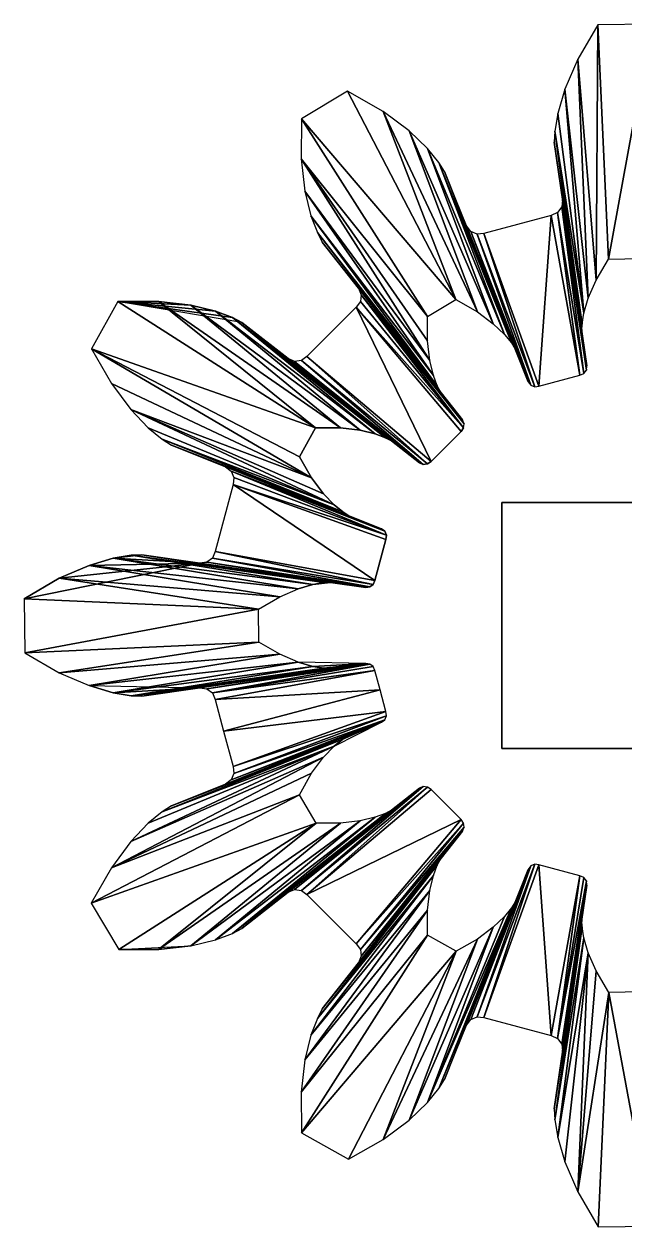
# Model space of a CAD drawing. Header units: inches. Extents: x 62 to 1153, y 3 to 780.
# Drawn here: x 561.7 to 571.96, y 313.94 to 334.45 of the extents above; entities that cross this region are included whole.
import ezdxf

# ---------------------------------------------------------------- set-up
doc = ezdxf.new("R2010")
doc.units = ezdxf.units.IN
doc.header["$MEASUREMENT"] = 0
doc.layers.add('ConstLine', color=6, linetype='Continuous')
doc.layers.add('GearObj', color=2, linetype='Continuous')

msp = doc.modelspace()

# ---------------------------------------------------------------- linework, layer by layer
at = {"layer": 'ConstLine'}
for points in [[(571.465, 330.089, 4), (571.492, 334.441), (571.15, 333.855)], [(571.492, 334.441), (571.465, 330.089, 4), (571.673, 330.446, 4)], [(571.673, 330.446, 4), (572.412, 334.455), (571.492, 334.441)], [(572.412, 334.455), (571.673, 330.446, 4), (572.234, 330.455, 4)], [(571.331, 329.778, 4), (571.15, 333.855), (570.931, 333.345)], [(571.15, 333.855), (571.331, 329.778, 4), (571.465, 330.089, 4)], [(571.257, 329.525, 4), (570.931, 333.345), (570.81, 332.931)], [(570.931, 333.345), (571.257, 329.525, 4), (571.331, 329.778, 4)], [(566.433, 332.836), (569.069, 329.755, 4), (567.222, 333.308)], [(569.069, 329.755, 4), (567.827, 332.964), (567.222, 333.308)], [(567.827, 332.964), (569.069, 329.755, 4), (569.437, 329.546, 4)], [(569.437, 329.546, 4), (568.271, 332.632), (567.827, 332.964)], [(570.759, 332.626), (571.257, 329.525, 4), (570.81, 332.931)], [(566.43, 332.158), (568.587, 329.468, 4), (566.433, 332.836)], [(569.069, 329.755, 4), (566.433, 332.836), (568.587, 329.468, 4)], [(569.709, 329.343, 4), (568.584, 332.334), (568.271, 332.632)], [(568.271, 332.632), (569.437, 329.546, 4), (569.709, 329.343, 4)], [(571.221, 329.227, 4), (570.759, 332.626), (570.751, 332.441)], [(571.257, 329.525, 4), (570.759, 332.626), (571.226, 329.339, 4)], [(570.759, 332.626), (571.221, 329.227, 4), (571.226, 329.339, 4)], [(568.584, 332.334), (569.709, 329.343, 4), (569.899, 329.161, 4)], [(569.899, 329.161, 4), (568.779, 332.096), (568.584, 332.334)], [(570.751, 332.441), (571.307, 328.624, 4), (571.221, 329.227, 4)], [(571.307, 328.624, 4), (570.751, 332.441), (570.891, 331.454)], [(568.587, 329.468, 4), (566.43, 332.158), (568.585, 329.054, 4)], [(566.43, 332.158), (568.625, 328.717, 4), (568.585, 329.054, 4)], [(568.625, 328.717, 4), (566.43, 332.158), (566.495, 331.607)], [(568.779, 332.096), (569.899, 329.161, 4), (570.018, 329.016, 4)], [(570.018, 329.016, 4), (568.879, 331.94), (568.779, 332.096)], [(570.306, 328.356, 4), (568.879, 331.94), (570.079, 328.921, 4)], [(568.879, 331.94), (570.306, 328.356, 4), (569.251, 331.015)], [(568.879, 331.94), (570.018, 329.016, 4), (570.079, 328.921, 4)], [(566.495, 331.607), (568.687, 328.462, 4), (568.625, 328.717, 4)], [(568.687, 328.462, 4), (566.495, 331.607), (566.597, 331.187)], [(571.255, 328.494, 4), (570.877, 331.336), (570.806, 331.24)], [(571.298, 328.552, 4), (570.891, 331.454), (570.877, 331.336)], [(570.877, 331.336), (571.255, 328.494, 4), (571.298, 328.552, 4)], [(570.891, 331.454), (571.298, 328.552, 4), (571.307, 328.624, 4)], [(566.597, 331.187), (568.754, 328.286, 4), (568.687, 328.462, 4)], [(568.754, 328.286, 4), (566.597, 331.187), (566.706, 330.899)], [(570.489, 328.278, 4), (570.697, 331.193), (569.55, 330.885)], [(570.697, 331.193), (570.489, 328.278, 4), (571.188, 328.465, 4)], [(571.188, 328.465, 4), (570.806, 331.24), (570.697, 331.193)], [(570.806, 331.24), (571.188, 328.465, 4), (571.255, 328.494, 4)], [(566.706, 330.899), (568.806, 328.185, 4), (568.754, 328.286, 4)], [(568.806, 328.185, 4), (566.706, 330.899), (566.791, 330.734)], [(570.306, 328.356, 4), (569.323, 330.919), (569.251, 331.015)], [(570.35, 328.298, 4), (569.432, 330.872), (569.323, 330.919)], [(569.323, 330.919), (570.306, 328.356, 4), (570.35, 328.298, 4)], [(570.417, 328.269, 4), (569.55, 330.885), (569.432, 330.872)], [(569.55, 330.885), (570.417, 328.269, 4), (570.489, 328.278, 4)], [(566.791, 330.734), (569.181, 327.706, 4), (568.806, 328.185, 4)], [(569.181, 327.706, 4), (566.791, 330.734), (567.406, 329.949)], [(569.432, 330.872), (570.35, 328.298, 4), (570.417, 328.269, 4)], [(567.406, 329.949), (569.21, 327.64, 4), (569.181, 327.706, 4)], [(569.21, 327.64, 4), (567.406, 329.949), (567.453, 329.84)], [(562.854, 328.917), (566.677, 327.567, 4), (563.302, 329.721)], [(566.677, 327.567, 4), (563.997, 329.725), (563.302, 329.721)], [(564.548, 329.66), (563.302, 329.721), (563.997, 329.725)], [(565.42, 329.364), (563.302, 329.721), (565.256, 329.449)], [(565.256, 329.449), (563.302, 329.721), (564.968, 329.558)], [(564.968, 329.558), (563.302, 329.721), (564.548, 329.66)], [(567.101, 327.57, 4), (564.548, 329.66), (563.997, 329.725)], [(563.997, 329.725), (566.677, 327.567, 4), (567.101, 327.57, 4)], [(567.437, 327.53, 4), (564.968, 329.558), (564.548, 329.66)], [(564.548, 329.66), (567.101, 327.57, 4), (567.437, 327.53, 4)], [(567.368, 329.626), (569.201, 327.567, 4), (567.44, 329.721)], [(569.201, 327.567, 4), (567.453, 329.84), (567.44, 329.721)], [(567.453, 329.84), (569.201, 327.567, 4), (569.21, 327.64, 4)], [(567.693, 327.468, 4), (565.256, 329.449), (564.968, 329.558)], [(564.968, 329.558), (567.437, 327.53, 4), (567.693, 327.468, 4)], [(565.256, 329.449), (567.693, 327.468, 4), (567.869, 327.401, 4)], [(567.869, 327.401, 4), (565.42, 329.364), (565.256, 329.449)], [(568.646, 326.997, 4), (567.368, 329.626), (566.529, 328.787)], [(569.201, 327.567, 4), (567.368, 329.626), (569.158, 327.509, 4)], [(567.368, 329.626), (568.646, 326.997, 4), (569.158, 327.509, 4)], [(567.97, 327.349, 4), (566.206, 328.749), (565.42, 329.364)], [(565.42, 329.364), (567.869, 327.401, 4), (567.97, 327.349, 4)], [(562.854, 328.917), (566.609, 326.718, 4), (566.404, 327.077, 4)], [(566.609, 326.718, 4), (562.854, 328.917), (563.191, 328.328)], [(566.677, 327.567, 4), (562.854, 328.917), (566.404, 327.077, 4)], [(566.206, 328.749), (567.97, 327.349, 4), (568.449, 326.974, 4)], [(568.449, 326.974, 4), (566.315, 328.702), (566.206, 328.749)], [(568.515, 326.945, 4), (566.434, 328.715), (566.315, 328.702)], [(566.315, 328.702), (568.449, 326.974, 4), (568.515, 326.945, 4)], [(568.588, 326.954, 4), (566.529, 328.787), (566.434, 328.715)], [(566.434, 328.715), (568.515, 326.945, 4), (568.588, 326.954, 4)], [(566.529, 328.787), (568.588, 326.954, 4), (568.646, 326.997, 4)], [(563.522, 327.883), (566.609, 326.718, 4), (563.191, 328.328)], [(566.609, 326.718, 4), (563.522, 327.883), (566.812, 326.446, 4)], [(563.522, 327.883), (566.994, 326.256, 4), (566.812, 326.446, 4)], [(566.994, 326.256, 4), (563.522, 327.883), (563.821, 327.571)], [(564.059, 327.376), (566.994, 326.256, 4), (563.821, 327.571)], [(566.994, 326.256, 4), (564.059, 327.376), (567.139, 326.136, 4)], [(564.215, 327.276), (567.139, 326.136, 4), (564.059, 327.376)], [(565.14, 326.903), (567.234, 326.076, 4), (564.215, 327.276)], [(567.139, 326.136, 4), (564.215, 327.276), (567.234, 326.076, 4)], [(567.234, 326.076, 4), (565.14, 326.903), (567.799, 325.848, 4)], [(565.236, 326.832), (567.799, 325.848, 4), (565.14, 326.903)], [(565.236, 326.832), (567.886, 325.738, 4), (567.857, 325.805, 4)], [(567.886, 325.738, 4), (565.236, 326.832), (565.283, 326.723)], [(567.799, 325.848, 4), (565.236, 326.832), (567.857, 325.805, 4)], [(567.69, 324.967, 4), (565.269, 326.604), (564.962, 325.458)], [(565.269, 326.604), (567.886, 325.738, 4), (565.283, 326.723)], [(565.269, 326.604), (567.69, 324.967, 4), (567.877, 325.666, 4)], [(567.886, 325.738, 4), (565.269, 326.604), (567.877, 325.666, 4)], [(569.857, 322.098), (569.857, 326.298, 4), (569.857, 322.098, 4)], [(569.857, 326.298, 4), (569.857, 322.098), (569.857, 326.298)], [(574.057, 326.298), (569.857, 326.298, 4), (569.857, 326.298)], [(569.857, 326.298, 4), (574.057, 326.298), (574.057, 326.298, 4)], [(566.377, 324.824, 4), (563.224, 325.345), (562.81, 325.224)], [(563.224, 325.345), (564.701, 325.264), (562.81, 325.224)], [(564.701, 325.264), (563.224, 325.345), (563.713, 325.404)], [(563.713, 325.404), (563.224, 325.345), (563.529, 325.396)], [(566.63, 324.898, 4), (563.529, 325.396), (563.224, 325.345)], [(563.224, 325.345), (566.377, 324.824, 4), (566.63, 324.898, 4)], [(566.815, 324.929, 4), (563.713, 325.404), (563.529, 325.396)], [(563.529, 325.396), (566.63, 324.898, 4), (566.815, 324.929, 4)], [(566.928, 324.934, 4), (564.701, 325.264), (563.713, 325.404)], [(563.713, 325.404), (566.815, 324.929, 4), (566.928, 324.934, 4)], [(567.603, 324.857, 4), (564.915, 325.349), (564.819, 325.278)], [(567.661, 324.9, 4), (564.962, 325.458), (564.915, 325.349)], [(564.915, 325.349), (567.603, 324.857, 4), (567.661, 324.9, 4)], [(564.962, 325.458), (567.661, 324.9, 4), (567.69, 324.967, 4)], [(564.819, 325.278), (561.7, 324.654), (564.701, 325.264)], [(564.701, 325.264), (561.7, 324.654), (562.3, 325.005)], [(564.701, 325.264), (562.3, 325.005), (562.81, 325.224)], [(566.066, 324.69, 4), (562.81, 325.224), (562.3, 325.005)], [(562.81, 325.224), (566.066, 324.69, 4), (566.377, 324.824, 4)], [(567.531, 324.848, 4), (564.819, 325.278), (564.701, 325.264)], [(564.701, 325.264), (566.928, 324.934, 4), (567.531, 324.848, 4)], [(564.819, 325.278), (567.531, 324.848, 4), (567.603, 324.857, 4)], [(565.7, 324.476, 4), (562.3, 325.005), (561.7, 324.654)], [(562.3, 325.005), (565.7, 324.476, 4), (566.066, 324.69, 4)], [(566.63, 324.898, 4), (566.928, 324.934, 4), (566.815, 324.929, 4)], [(561.714, 323.734), (565.7, 324.476, 4), (561.7, 324.654)], [(565.7, 324.476, 4), (561.714, 323.734), (565.709, 323.915, 4)], [(562.3, 323.392), (565.709, 323.915, 4), (561.714, 323.734)], [(565.709, 323.915, 4), (562.3, 323.392), (566.066, 323.707, 4)], [(562.81, 323.173), (566.066, 323.707, 4), (562.3, 323.392)], [(566.066, 323.707, 4), (562.81, 323.173), (566.377, 323.573, 4)], [(563.224, 323.051), (566.377, 323.573, 4), (562.81, 323.173)], [(566.377, 323.573, 4), (563.224, 323.051), (566.63, 323.499, 4)], [(563.529, 323.001), (566.63, 323.499, 4), (563.224, 323.051)], [(566.63, 323.499, 4), (563.529, 323.001), (566.815, 323.468, 4)], [(564.819, 323.119), (567.531, 323.548, 4), (564.701, 323.133)], [(566.928, 323.463, 4), (564.701, 323.133), (567.531, 323.548, 4)], [(567.531, 323.548, 4), (564.819, 323.119), (567.603, 323.54, 4)], [(564.915, 323.048), (567.603, 323.54, 4), (564.819, 323.119)], [(567.603, 323.54, 4), (564.915, 323.048), (567.661, 323.497, 4)], [(564.915, 323.048), (567.69, 323.43, 4), (567.661, 323.497, 4)], [(566.63, 323.499, 4), (567.531, 323.548, 4), (566.377, 323.573, 4)], [(566.815, 323.468, 4), (567.531, 323.548, 4), (566.63, 323.499, 4)], [(567.531, 323.548, 4), (566.815, 323.468, 4), (566.928, 323.463, 4)], [(563.713, 322.993), (566.815, 323.468, 4), (563.529, 323.001)], [(566.815, 323.468, 4), (563.713, 322.993), (566.928, 323.463, 4)], [(564.701, 323.133), (566.928, 323.463, 4), (563.713, 322.993)], [(567.69, 323.43, 4), (564.915, 323.048), (564.962, 322.939)], [(564.962, 322.939), (567.779, 323.099, 4), (567.69, 323.43, 4)], [(564.701, 323.133), (563.224, 323.051), (562.81, 323.173)], [(564.701, 323.133), (563.529, 323.001), (563.224, 323.051)], [(563.529, 323.001), (564.701, 323.133), (563.713, 322.993)], [(567.779, 323.099, 4), (564.962, 322.939), (565.107, 322.397)], [(565.107, 322.397), (567.877, 322.731, 4), (567.779, 323.099, 4)], [(567.877, 322.731, 4), (565.107, 322.397), (565.269, 321.792)], [(565.269, 321.792), (567.886, 322.658, 4), (567.877, 322.731, 4)], [(567.799, 322.548, 4), (565.236, 321.564), (565.14, 321.493)], [(565.14, 321.493), (567.234, 322.321, 4), (567.799, 322.548, 4)], [(567.857, 322.592, 4), (565.283, 321.674), (565.236, 321.564)], [(565.236, 321.564), (567.799, 322.548, 4), (567.857, 322.592, 4)], [(567.886, 322.658, 4), (565.269, 321.792), (565.283, 321.674)], [(565.283, 321.674), (567.857, 322.592, 4), (567.886, 322.658, 4)], [(566.994, 322.141, 4), (567.799, 322.548, 4), (567.139, 322.26, 4)], [(567.139, 322.26, 4), (567.799, 322.548, 4), (567.234, 322.321, 4)], [(564.215, 321.121), (567.139, 322.26, 4), (567.234, 322.321, 4)], [(567.234, 322.321, 4), (565.14, 321.493), (564.215, 321.121)], [(566.994, 322.141, 4), (563.522, 320.513), (566.812, 321.951, 4)], [(563.522, 320.513), (566.994, 322.141, 4), (563.821, 320.826)], [(566.994, 322.141, 4), (564.059, 321.021), (563.821, 320.826)], [(567.139, 322.26, 4), (564.215, 321.121), (564.059, 321.021)], [(564.059, 321.021), (566.994, 322.141, 4), (567.139, 322.26, 4)], [(574.057, 322.098, 4), (569.857, 322.098), (569.857, 322.098, 4)], [(569.857, 322.098), (574.057, 322.098, 4), (574.057, 322.098)], [(566.812, 321.951, 4), (563.191, 320.068), (566.609, 321.679, 4)], [(563.191, 320.068), (566.812, 321.951, 4), (563.522, 320.513)], [(563.191, 320.068), (566.399, 321.311, 4), (566.609, 321.679, 4)], [(568.449, 321.423, 4), (566.315, 319.695), (568.515, 321.451, 4)], [(566.434, 319.681), (568.515, 321.451, 4), (566.315, 319.695)], [(568.515, 321.451, 4), (566.434, 319.681), (568.588, 321.443, 4)], [(566.529, 319.61), (568.588, 321.443, 4), (566.434, 319.681)], [(568.588, 321.443, 4), (566.529, 319.61), (568.646, 321.4, 4)], [(566.399, 321.311, 4), (563.191, 320.068), (562.846, 319.464)], [(562.846, 319.464), (566.687, 320.829, 4), (566.399, 321.311, 4)], [(566.315, 319.695), (568.449, 321.423, 4), (566.206, 319.648)], [(567.97, 321.047, 4), (566.206, 319.648), (568.449, 321.423, 4)], [(566.529, 319.61), (569.158, 320.888, 4), (568.646, 321.4, 4)], [(566.206, 319.648), (567.97, 321.047, 4), (565.42, 319.033)], [(567.869, 320.995, 4), (565.42, 319.033), (567.97, 321.047, 4)], [(566.687, 320.829, 4), (562.846, 319.464), (563.318, 318.675)], [(563.997, 318.672), (566.687, 320.829, 4), (563.318, 318.675)], [(566.687, 320.829, 4), (563.997, 318.672), (567.101, 320.827, 4)], [(564.548, 318.737), (567.101, 320.827, 4), (563.997, 318.672)], [(567.101, 320.827, 4), (564.548, 318.737), (567.437, 320.867, 4)], [(564.968, 318.839), (567.437, 320.867, 4), (564.548, 318.737)], [(565.256, 318.948), (567.693, 320.929, 4), (564.968, 318.839)], [(567.437, 320.867, 4), (564.968, 318.839), (567.693, 320.929, 4)], [(567.693, 320.929, 4), (565.256, 318.948), (567.869, 320.995, 4)], [(565.42, 319.033), (567.869, 320.995, 4), (565.256, 318.948)], [(569.158, 320.888, 4), (566.529, 319.61), (567.368, 318.771)], [(567.368, 318.771), (569.201, 320.829, 4), (569.158, 320.888, 4)], [(569.201, 320.829, 4), (567.368, 318.771), (567.44, 318.675)], [(567.44, 318.675), (569.21, 320.757, 4), (569.201, 320.829, 4)], [(569.181, 320.69, 4), (566.791, 317.662), (568.806, 320.211, 4)], [(566.791, 317.662), (569.181, 320.69, 4), (567.406, 318.448)], [(569.181, 320.69, 4), (567.453, 318.557), (567.406, 318.448)], [(569.21, 320.757, 4), (567.44, 318.675), (567.453, 318.557)], [(567.453, 318.557), (569.181, 320.69, 4), (569.21, 320.757, 4)], [(566.791, 317.662), (568.754, 320.111, 4), (568.806, 320.211, 4)], [(568.754, 320.111, 4), (566.791, 317.662), (566.706, 317.498)], [(566.706, 317.498), (568.687, 319.935, 4), (568.754, 320.111, 4)], [(569.251, 317.382), (570.35, 320.099, 4), (570.306, 320.04, 4)], [(570.35, 320.099, 4), (569.251, 317.382), (569.323, 317.478)], [(570.079, 319.476, 4), (569.251, 317.382), (570.306, 320.04, 4)], [(569.432, 317.525), (570.35, 320.099, 4), (569.323, 317.478)], [(569.55, 317.511), (570.417, 320.128, 4), (569.432, 317.525)], [(570.35, 320.099, 4), (569.432, 317.525), (570.417, 320.128, 4)], [(570.417, 320.128, 4), (569.55, 317.511), (570.489, 320.119, 4)], [(570.697, 317.204), (570.489, 320.119, 4), (569.55, 317.511)], [(570.489, 320.119, 4), (570.697, 317.204), (571.188, 319.932, 4)], [(568.687, 319.935, 4), (566.706, 317.498), (566.597, 317.21)], [(566.597, 317.21), (568.625, 319.679, 4), (568.687, 319.935, 4)], [(570.806, 317.157), (571.188, 319.932, 4), (570.697, 317.204)], [(571.188, 319.932, 4), (570.806, 317.157), (571.255, 319.903, 4)], [(570.806, 317.157), (571.298, 319.845, 4), (571.255, 319.903, 4)], [(571.298, 319.845, 4), (570.806, 317.157), (570.877, 317.061)], [(570.877, 317.061), (571.307, 319.773, 4), (571.298, 319.845, 4)], [(568.625, 319.679, 4), (566.597, 317.21), (566.495, 316.79)], [(566.495, 316.79), (568.585, 319.343, 4), (568.625, 319.679, 4)], [(571.307, 319.773, 4), (570.877, 317.061), (570.891, 316.943)], [(570.891, 316.943), (571.221, 319.17, 4), (571.307, 319.773, 4)], [(568.779, 316.301), (570.079, 319.476, 4), (570.018, 319.381, 4)], [(570.079, 319.476, 4), (568.779, 316.301), (568.879, 316.457)], [(569.251, 317.382), (570.079, 319.476, 4), (568.879, 316.457)], [(568.585, 319.343, 4), (566.495, 316.79), (566.43, 316.239)], [(566.43, 316.239), (568.588, 318.919, 4), (568.585, 319.343, 4)], [(568.584, 316.063), (570.018, 319.381, 4), (569.899, 319.236, 4)], [(570.018, 319.381, 4), (568.584, 316.063), (568.779, 316.301)], [(569.709, 319.054, 4), (568.584, 316.063), (569.899, 319.236, 4)], [(569.437, 318.851, 4), (568.271, 315.764), (569.709, 319.054, 4)], [(568.584, 316.063), (569.709, 319.054, 4), (568.271, 315.764)], [(571.221, 319.17, 4), (570.891, 316.943), (570.751, 315.955)], [(570.751, 315.955), (571.226, 319.057, 4), (571.221, 319.17, 4)], [(571.226, 319.057, 4), (570.751, 315.955), (570.759, 315.77)], [(570.759, 315.77), (571.257, 318.872, 4), (571.226, 319.057, 4)], [(568.588, 318.919, 4), (566.43, 316.239), (566.434, 315.544)], [(566.434, 315.544), (569.078, 318.646, 4), (568.588, 318.919, 4)], [(568.271, 315.764), (569.437, 318.851, 4), (567.827, 315.432)], [(569.078, 318.646, 4), (567.827, 315.432), (569.437, 318.851, 4)], [(571.257, 318.872, 4), (570.759, 315.77), (570.81, 315.466)], [(570.81, 315.466), (571.331, 318.619, 4), (571.257, 318.872, 4)], [(563.318, 318.675), (564.548, 318.737), (563.997, 318.672)], [(569.078, 318.646, 4), (566.434, 315.544), (567.238, 315.096)], [(567.827, 315.432), (569.078, 318.646, 4), (567.238, 315.096)], [(571.331, 318.619, 4), (570.81, 315.466), (570.931, 315.052)], [(571.15, 314.542), (571.331, 318.619, 4), (570.931, 315.052)], [(571.331, 318.619, 4), (571.15, 314.542), (571.465, 318.308, 4)], [(571.15, 314.542), (571.679, 317.942, 4), (571.465, 318.308, 4)], [(571.679, 317.942, 4), (571.15, 314.542), (571.501, 313.942)], [(572.421, 313.956), (571.679, 317.942, 4), (571.501, 313.942)], [(571.679, 317.942, 4), (572.421, 313.956), (572.24, 317.95, 4)]]:
    msp.add_3dface(points, dxfattribs=at)
at = {"layer": 'GearObj'}
for p, q in [((571.492, 334.441), (571.15, 333.855)), ((572.412, 334.455), (571.492, 334.441)), ((571.492, 334.441), (571.673, 330.446, 4)), ((571.15, 333.855), (570.931, 333.345)), ((570.931, 333.345), (570.81, 332.931)), ((567.222, 333.308), (566.433, 332.836)), ((567.827, 332.964), (567.222, 333.308)), ((569.069, 329.755, 4), (567.222, 333.308)), ((568.271, 332.632), (567.827, 332.964)), ((570.81, 332.931), (570.759, 332.626)), ((566.433, 332.836), (566.43, 332.158)), ((566.433, 332.836), (568.587, 329.468, 4)), ((568.584, 332.334), (568.271, 332.632)), ((570.759, 332.626), (570.751, 332.441)), ((568.779, 332.096), (568.584, 332.334)), ((570.751, 332.441), (570.891, 331.454)), ((566.43, 332.158), (566.495, 331.607)), ((568.879, 331.94), (568.779, 332.096)), ((569.251, 331.015), (568.879, 331.94)), ((566.495, 331.607), (566.597, 331.187)), ((570.877, 331.336), (570.806, 331.24)), ((570.891, 331.454), (570.877, 331.336)), ((566.597, 331.187), (566.706, 330.899)), ((570.697, 331.193), (569.55, 330.885)), ((570.806, 331.24), (570.697, 331.193)), ((566.706, 330.899), (566.791, 330.734)), ((569.323, 330.919), (569.251, 331.015)), ((569.432, 330.872), (569.323, 330.919)), ((569.55, 330.885), (569.432, 330.872)), ((566.791, 330.734), (567.406, 329.949)), ((571.465, 330.089, 4), (571.673, 330.446, 4)), ((571.673, 330.446, 4), (572.234, 330.455, 4)), ((571.331, 329.778, 4), (571.465, 330.089, 4)), ((567.406, 329.949), (567.453, 329.84)), ((563.302, 329.721), (562.854, 328.917)), ((563.997, 329.725), (563.302, 329.721)), ((563.302, 329.721), (566.677, 327.567, 4)), ((564.548, 329.66), (563.997, 329.725)), ((564.968, 329.558), (564.548, 329.66)), ((567.44, 329.721), (567.368, 329.626)), ((567.453, 329.84), (567.44, 329.721)), ((568.587, 329.468, 4), (569.069, 329.755, 4)), ((569.069, 329.755, 4), (569.437, 329.546, 4)), ((571.257, 329.525, 4), (571.331, 329.778, 4)), ((565.256, 329.449), (564.968, 329.558)), ((565.42, 329.364), (565.256, 329.449)), ((567.368, 329.626), (566.529, 328.787)), ((568.585, 329.054, 4), (568.587, 329.468, 4)), ((569.437, 329.546, 4), (569.709, 329.343, 4)), ((571.226, 329.339, 4), (571.257, 329.525, 4)), ((566.206, 328.749), (565.42, 329.364)), ((569.709, 329.343, 4), (569.899, 329.161, 4)), ((571.221, 329.227, 4), (571.226, 329.339, 4)), ((568.625, 328.717, 4), (568.585, 329.054, 4)), ((569.899, 329.161, 4), (570.018, 329.016, 4)), ((571.307, 328.624, 4), (571.221, 329.227, 4)), ((562.854, 328.917), (563.191, 328.328)), ((562.854, 328.917), (566.404, 327.077, 4)), ((570.018, 329.016, 4), (570.079, 328.921, 4)), ((570.079, 328.921, 4), (570.306, 328.356, 4)), ((566.315, 328.702), (566.206, 328.749)), ((566.434, 328.715), (566.315, 328.702)), ((566.529, 328.787), (566.434, 328.715)), ((568.687, 328.462, 4), (568.625, 328.717, 4)), ((571.298, 328.552, 4), (571.307, 328.624, 4)), ((568.754, 328.286, 4), (568.687, 328.462, 4)), ((570.489, 328.278, 4), (571.188, 328.465, 4)), ((571.188, 328.465, 4), (571.255, 328.494, 4)), ((571.255, 328.494, 4), (571.298, 328.552, 4)), ((563.191, 328.328), (563.522, 327.883)), ((568.806, 328.185, 4), (568.754, 328.286, 4)), ((570.306, 328.356, 4), (570.35, 328.298, 4)), ((570.35, 328.298, 4), (570.417, 328.269, 4)), ((570.417, 328.269, 4), (570.489, 328.278, 4)), ((569.181, 327.706, 4), (568.806, 328.185, 4)), ((563.522, 327.883), (563.821, 327.571)), ((569.21, 327.64, 4), (569.181, 327.706, 4)), ((569.201, 327.567, 4), (569.21, 327.64, 4)), ((563.821, 327.571), (564.059, 327.376)), ((566.677, 327.567, 4), (566.404, 327.077, 4)), ((567.101, 327.57, 4), (566.677, 327.567, 4)), ((567.437, 327.53, 4), (567.101, 327.57, 4)), ((567.693, 327.468, 4), (567.437, 327.53, 4)), ((567.869, 327.401, 4), (567.693, 327.468, 4)), ((567.97, 327.349, 4), (567.869, 327.401, 4)), ((569.158, 327.509, 4), (568.646, 326.997, 4)), ((569.201, 327.567, 4), (569.158, 327.509, 4)), ((564.059, 327.376), (564.215, 327.276)), ((564.215, 327.276), (565.14, 326.903)), ((568.449, 326.974, 4), (567.97, 327.349, 4)), ((566.404, 327.077, 4), (566.609, 326.718, 4)), ((568.646, 326.997, 4), (568.588, 326.954, 4)), ((565.14, 326.903), (565.236, 326.832)), ((565.236, 326.832), (565.283, 326.723)), ((568.515, 326.945, 4), (568.449, 326.974, 4)), ((568.588, 326.954, 4), (568.515, 326.945, 4)), ((565.269, 326.604), (564.962, 325.458)), ((565.283, 326.723), (565.269, 326.604)), ((566.609, 326.718, 4), (566.812, 326.446, 4)), ((566.812, 326.446, 4), (566.994, 326.256, 4)), ((566.994, 326.256, 4), (567.139, 326.136, 4)), ((569.857, 326.298), (569.857, 322.098)), ((574.057, 326.298), (569.857, 326.298)), ((569.857, 322.098, 4), (569.857, 326.298, 4)), ((569.857, 326.298, 4), (574.057, 326.298, 4)), ((569.857, 326.298), (569.857, 326.298, 4)), ((567.139, 326.136, 4), (567.187, 326.106, 4)), ((567.187, 326.106, 4), (567.234, 326.076, 4)), ((567.234, 326.076, 4), (567.799, 325.848, 4)), ((567.799, 325.848, 4), (567.857, 325.805, 4)), ((567.857, 325.805, 4), (567.886, 325.738, 4)), ((567.877, 325.666, 4), (567.69, 324.967, 4)), ((567.886, 325.738, 4), (567.877, 325.666, 4)), ((563.224, 325.345), (562.81, 325.224)), ((563.529, 325.396), (563.224, 325.345)), ((563.713, 325.404), (563.529, 325.396)), ((564.701, 325.264), (563.713, 325.404)), ((564.915, 325.349), (564.819, 325.278)), ((564.962, 325.458), (564.915, 325.349)), ((562.81, 325.224), (562.3, 325.005)), ((564.819, 325.278), (564.701, 325.264)), ((562.3, 325.005), (561.7, 324.654)), ((566.815, 324.929, 4), (566.63, 324.898, 4)), ((566.928, 324.934, 4), (566.815, 324.929, 4)), ((567.531, 324.848, 4), (566.928, 324.934, 4)), ((567.69, 324.967, 4), (567.661, 324.9, 4)), ((566.066, 324.69, 4), (566.377, 324.824, 4)), ((566.63, 324.898, 4), (566.377, 324.824, 4)), ((567.603, 324.857, 4), (567.531, 324.848, 4)), ((567.661, 324.9, 4), (567.603, 324.857, 4)), ((561.7, 324.654), (561.714, 323.734)), ((561.7, 324.654), (565.7, 324.476, 4)), ((565.7, 324.476, 4), (566.066, 324.69, 4)), ((565.709, 323.915, 4), (565.7, 324.476, 4)), ((565.709, 323.915, 4), (561.714, 323.734)), ((566.066, 323.707, 4), (565.709, 323.915, 4)), ((561.714, 323.734), (562.3, 323.392)), ((566.377, 323.573, 4), (566.066, 323.707, 4)), ((567.531, 323.548, 4), (566.377, 323.573, 4)), ((567.603, 323.54, 4), (567.531, 323.548, 4)), ((567.661, 323.497, 4), (567.603, 323.54, 4)), ((567.69, 323.43, 4), (567.661, 323.497, 4)), ((562.3, 323.392), (562.81, 323.173)), ((567.779, 323.099, 4), (567.69, 323.43, 4)), ((562.81, 323.173), (563.224, 323.051)), ((563.713, 322.993), (564.701, 323.133)), ((564.701, 323.133), (564.819, 323.119)), ((564.819, 323.119), (564.915, 323.048)), ((567.877, 322.731, 4), (567.779, 323.099, 4)), ((563.224, 323.051), (563.529, 323.001)), ((563.529, 323.001), (563.713, 322.993)), ((564.915, 323.048), (564.962, 322.939)), ((564.962, 322.939), (565.107, 322.397)), ((567.886, 322.658, 4), (567.877, 322.731, 4)), ((566.994, 322.141, 4), (567.799, 322.548, 4)), ((567.799, 322.548, 4), (567.857, 322.592, 4)), ((567.857, 322.592, 4), (567.886, 322.658, 4)), ((565.107, 322.397), (565.269, 321.792)), ((566.812, 321.951, 4), (566.994, 322.141, 4)), ((569.857, 322.098), (574.057, 322.098)), ((574.057, 322.098, 4), (569.857, 322.098, 4)), ((569.857, 322.098), (569.857, 322.098, 4)), ((566.609, 321.679, 4), (566.812, 321.951, 4)), ((565.283, 321.674), (565.236, 321.564)), ((565.269, 321.792), (565.283, 321.674)), ((566.399, 321.311, 4), (566.609, 321.679, 4)), ((565.14, 321.493), (564.215, 321.121)), ((565.236, 321.564), (565.14, 321.493)), ((568.515, 321.451, 4), (568.449, 321.423, 4)), ((568.588, 321.443, 4), (568.515, 321.451, 4)), ((568.646, 321.4, 4), (568.588, 321.443, 4)), ((566.399, 321.311, 4), (562.846, 319.464)), ((566.687, 320.829, 4), (566.399, 321.311, 4)), ((568.449, 321.423, 4), (567.97, 321.047, 4)), ((569.158, 320.888, 4), (568.646, 321.4, 4)), ((564.215, 321.121), (564.059, 321.021)), ((567.97, 321.047, 4), (567.869, 320.995, 4)), ((566.687, 320.829, 4), (563.318, 318.675)), ((564.059, 321.021), (563.821, 320.826)), ((567.101, 320.827, 4), (566.687, 320.829, 4)), ((567.437, 320.867, 4), (567.101, 320.827, 4)), ((567.693, 320.929, 4), (567.437, 320.867, 4)), ((567.869, 320.995, 4), (567.693, 320.929, 4)), ((569.201, 320.829, 4), (569.158, 320.888, 4)), ((569.21, 320.757, 4), (569.201, 320.829, 4)), ((563.821, 320.826), (563.522, 320.513)), ((568.806, 320.211, 4), (569.181, 320.69, 4)), ((569.181, 320.69, 4), (569.21, 320.757, 4)), ((563.522, 320.513), (563.191, 320.068)), ((568.754, 320.111, 4), (568.806, 320.211, 4)), ((563.191, 320.068), (562.846, 319.464)), ((568.687, 319.935, 4), (568.754, 320.111, 4)), ((570.306, 320.04, 4), (570.079, 319.476, 4)), ((570.35, 320.099, 4), (570.306, 320.04, 4)), ((570.417, 320.128, 4), (570.35, 320.099, 4)), ((570.489, 320.119, 4), (570.417, 320.128, 4)), ((571.188, 319.932, 4), (570.489, 320.119, 4)), ((568.625, 319.679, 4), (568.687, 319.935, 4)), ((571.255, 319.903, 4), (571.188, 319.932, 4)), ((571.298, 319.845, 4), (571.255, 319.903, 4)), ((571.307, 319.773, 4), (571.298, 319.845, 4)), ((565.42, 319.033), (566.206, 319.648)), ((566.206, 319.648), (566.315, 319.695)), ((566.315, 319.695), (566.434, 319.681)), ((566.434, 319.681), (566.529, 319.61)), ((566.529, 319.61), (567.368, 318.771)), ((568.588, 319.343, 4), (568.625, 319.679, 4)), ((571.221, 319.17, 4), (571.307, 319.773, 4)), ((562.846, 319.464), (563.318, 318.675)), ((570.079, 319.476, 4), (570.018, 319.381, 4)), ((568.588, 318.919, 4), (568.588, 319.343, 4)), ((569.899, 319.236, 4), (569.709, 319.054, 4)), ((570.018, 319.381, 4), (569.899, 319.236, 4)), ((565.256, 318.948), (565.42, 319.033)), ((569.709, 319.054, 4), (569.437, 318.851, 4)), ((571.226, 319.057, 4), (571.221, 319.17, 4)), ((571.257, 318.872, 4), (571.226, 319.057, 4)), ((564.548, 318.737), (564.968, 318.839)), ((564.968, 318.839), (565.256, 318.948)), ((568.588, 318.919, 4), (566.434, 315.544)), ((569.078, 318.646, 4), (568.588, 318.919, 4)), ((569.437, 318.851, 4), (569.078, 318.646, 4)), ((571.331, 318.619, 4), (571.257, 318.872, 4)), ((563.318, 318.675), (563.997, 318.672)), ((563.997, 318.672), (564.548, 318.737)), ((567.238, 315.096), (569.078, 318.646, 4)), ((567.368, 318.771), (567.44, 318.675)), ((567.44, 318.675), (567.453, 318.557)), ((571.465, 318.308, 4), (571.331, 318.619, 4)), ((567.406, 318.448), (566.791, 317.662)), ((567.453, 318.557), (567.406, 318.448)), ((571.679, 317.942, 4), (571.465, 318.308, 4)), ((571.679, 317.942, 4), (571.501, 313.942)), ((572.24, 317.95, 4), (571.679, 317.942, 4)), ((566.791, 317.662), (566.706, 317.498)), ((566.706, 317.498), (566.597, 317.21)), ((568.879, 316.457), (569.251, 317.382)), ((569.251, 317.382), (569.323, 317.478)), ((569.323, 317.478), (569.432, 317.525)), ((569.432, 317.525), (569.55, 317.511)), ((569.55, 317.511), (570.697, 317.204)), ((566.597, 317.21), (566.495, 316.79)), ((570.697, 317.204), (570.806, 317.157)), ((570.806, 317.157), (570.877, 317.061)), ((570.891, 316.943), (570.751, 315.955)), ((570.877, 317.061), (570.891, 316.943)), ((566.495, 316.79), (566.43, 316.239)), ((568.779, 316.301), (568.879, 316.457)), ((566.43, 316.239), (566.434, 315.544)), ((568.584, 316.063), (568.779, 316.301)), ((568.271, 315.764), (568.584, 316.063)), ((570.751, 315.955), (570.759, 315.77)), ((567.827, 315.432), (568.271, 315.764)), ((570.759, 315.77), (570.81, 315.466)), ((566.434, 315.544), (567.238, 315.096)), ((567.238, 315.096), (567.827, 315.432)), ((570.81, 315.466), (570.931, 315.052)), ((570.931, 315.052), (571.15, 314.542)), ((571.15, 314.542), (571.501, 313.942))]:
    msp.add_line(p, q, dxfattribs=at)

doc.saveas('drawing.dxf')
